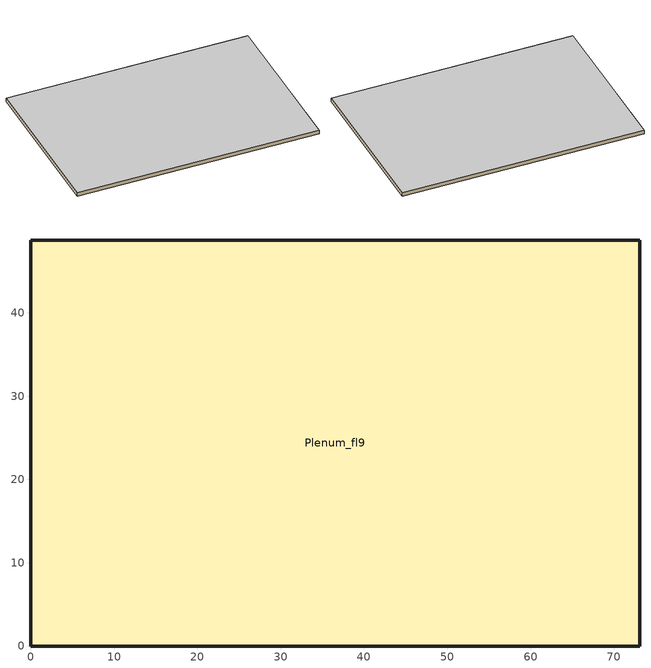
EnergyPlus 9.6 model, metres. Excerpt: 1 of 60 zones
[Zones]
Plenum_fl9
 floor to Perimeter_fl9_ZN_1 (DropCeiling): 73.11,0 0,0 4.57,4.57 68.53,4.57 z83.53
 floor to Perimeter_fl9_ZN_2 (DropCeiling): 73.11,0 68.53,4.57 68.53,44.16 73.11,48.74 z83.53
 floor to Perimeter_fl9_ZN_3 (DropCeiling): 0,48.74 73.11,48.74 68.53,44.16 4.57,44.16 z83.53
 floor to Perimeter_fl9_ZN_4 (DropCeiling): 0,0 0,48.74 4.57,44.16 4.57,4.57 z83.53
 floor to Core_fl9 (DropCeiling): 68.53,4.57 4.57,4.57 4.57,44.16 68.53,44.16 z83.53
 wall outside (Mass Non-res Ext Wall): 73.11,0 73.11,48.74 0,48.74 0,0 73.11,0 z83.53:84.75
 ceiling adiabatic (INT-FLOOR-UNDERSIDE): 73.11,48.74 0,48.74 0,0 73.11,0 z84.75
[Building]
Ref Bldg Large Office New2004_v1.3_5.0: 0, City, 0.04, 0.2, FullInteriorAndExterior, 25, 6
[Site:GroundTemperature:BuildingSurface]
19.527, 19.502, 19.536, 19.598, 20.002, 21.64, 22.225, 22.375, 21.449, 20.121, 19.802, 19.633
[Site:Location]
USA IL-CHICAGO-OHARE: 41.77, -87.75, -6, 190
[Site:WaterMainsTemperature]
Correlation: , 9.69, 28.1
[Construction]
DropCeiling: Std AC02
INT-FLOOR-UNDERSIDE: CP02 CARPET PAD, MAT-CC05 4 HW CONCRETE
InteriorFurnishings: Std Wood 6inch
Mass Non-res Ext Wall: 1IN Stucco, 8IN Concrete HW, Mass NonRes Wall Insulation, 1/2IN Gypsum
[Material]
1/2IN Gypsum: Smooth, 0.0127, 0.16, 784.9, 830, 0.9, 0.92, 0.92
1IN Stucco: Smooth, 0.0253, 0.6918, 1858, 837, 0.9, 0.92, 0.92
8IN CONCRETE HW: Rough, 0.2032, 1.311, 2240, 836.8, 0.9, 0.7, 0.7
MAT-CC05 4 HW CONCRETE: Rough, 0.1016, 1.311, 2240, 836.8, 0.9, 0.7, 0.7
Mass NonRes Wall Insulation: MediumRough, 0.0495495, 0.049, 265, 836.8, 0.9, 0.7, 0.7
Std AC02: MediumSmooth, 0.0127, 0.057, 288, 1339, 0.9, 0.7, 0.2
Std Wood 6inch: MediumSmooth, 0.15, 0.12, 540, 1210, 0.9, 0.7, 0.7
[Material:NoMass]
CP02 CARPET PAD: VeryRough, 0.2165, 0.9, 0.7, 0.8
[ElectricEquipment]
Perimeter_fl0_ZN_2_PlugMisc_Equip: Perimeter_fl0_ZN_2, BLDG_EQUIP_SCH, Watts/Area, , 10.76, , 0, 0.5, 0, General
Perimeter_fl1_ZN_2_PlugMisc_Equip: Perimeter_fl1_ZN_2, BLDG_EQUIP_SCH, Watts/Area, , 10.76, , 0, 0.5, 0, General
Perimeter_fl2_ZN_2_PlugMisc_Equip: Perimeter_fl2_ZN_2, BLDG_EQUIP_SCH, Watts/Area, , 10.76, , 0, 0.5, 0, General
Perimeter_fl3_ZN_2_PlugMisc_Equip: Perimeter_fl3_ZN_2, BLDG_EQUIP_SCH, Watts/Area, , 10.76, , 0, 0.5, 0, General
Perimeter_fl4_ZN_2_PlugMisc_Equip: Perimeter_fl4_ZN_2, BLDG_EQUIP_SCH, Watts/Area, , 10.76, , 0, 0.5, 0, General
Perimeter_fl5_ZN_2_PlugMisc_Equip: Perimeter_fl5_ZN_2, BLDG_EQUIP_SCH, Watts/Area, , 10.76, , 0, 0.5, 0, General
Perimeter_fl6_ZN_2_PlugMisc_Equip: Perimeter_fl6_ZN_2, BLDG_EQUIP_SCH, Watts/Area, , 10.76, , 0, 0.5, 0, General
Perimeter_fl7_ZN_2_PlugMisc_Equip: Perimeter_fl7_ZN_2, BLDG_EQUIP_SCH, Watts/Area, , 10.76, , 0, 0.5, 0, General
Perimeter_fl8_ZN_2_PlugMisc_Equip: Perimeter_fl8_ZN_2, BLDG_EQUIP_SCH, Watts/Area, , 10.76, , 0, 0.5, 0, General
Perimeter_fl9_ZN_2_PlugMisc_Equip: Perimeter_fl9_ZN_2, BLDG_EQUIP_SCH, Watts/Area, , 10.76, , 0, 0.5, 0, General
Perimeter_fl0_ZN_3_PlugMisc_Equip: Perimeter_fl0_ZN_3, BLDG_EQUIP_SCH, Watts/Area, , 10.76, , 0, 0.5, 0, General
Perimeter_fl1_ZN_3_PlugMisc_Equip: Perimeter_fl1_ZN_3, BLDG_EQUIP_SCH, Watts/Area, , 10.76, , 0, 0.5, 0, General
Perimeter_fl2_ZN_3_PlugMisc_Equip: Perimeter_fl2_ZN_3, BLDG_EQUIP_SCH, Watts/Area, , 10.76, , 0, 0.5, 0, General
Perimeter_fl3_ZN_3_PlugMisc_Equip: Perimeter_fl3_ZN_3, BLDG_EQUIP_SCH, Watts/Area, , 10.76, , 0, 0.5, 0, General
Perimeter_fl4_ZN_3_PlugMisc_Equip: Perimeter_fl4_ZN_3, BLDG_EQUIP_SCH, Watts/Area, , 10.76, , 0, 0.5, 0, General
Perimeter_fl5_ZN_3_PlugMisc_Equip: Perimeter_fl5_ZN_3, BLDG_EQUIP_SCH, Watts/Area, , 10.76, , 0, 0.5, 0, General
Perimeter_fl6_ZN_3_PlugMisc_Equip: Perimeter_fl6_ZN_3, BLDG_EQUIP_SCH, Watts/Area, , 10.76, , 0, 0.5, 0, General
Perimeter_fl7_ZN_3_PlugMisc_Equip: Perimeter_fl7_ZN_3, BLDG_EQUIP_SCH, Watts/Area, , 10.76, , 0, 0.5, 0, General
Perimeter_fl8_ZN_3_PlugMisc_Equip: Perimeter_fl8_ZN_3, BLDG_EQUIP_SCH, Watts/Area, , 10.76, , 0, 0.5, 0, General
Perimeter_fl9_ZN_3_PlugMisc_Equip: Perimeter_fl9_ZN_3, BLDG_EQUIP_SCH, Watts/Area, , 10.76, , 0, 0.5, 0, General
[Exterior:FuelEquipment]
Elevators: Electricity, BLDG_ELEVATORS, 244400, Elevators
[Exterior:Lights]
Exterior Facade Lighting: ALWAYS_ON, 51260, AstronomicalClock, Exterior Facade Lighting
[InternalMass]
Perimeter_fl0_ZN_2 Internal Mass: InteriorFurnishings, Perimeter_fl0_ZN_2, , 404
Perimeter_fl1_ZN_2 Internal Mass: InteriorFurnishings, Perimeter_fl1_ZN_2, , 404
Perimeter_fl2_ZN_2 Internal Mass: InteriorFurnishings, Perimeter_fl2_ZN_2, , 404
Perimeter_fl3_ZN_2 Internal Mass: InteriorFurnishings, Perimeter_fl3_ZN_2, , 404
Perimeter_fl4_ZN_2 Internal Mass: InteriorFurnishings, Perimeter_fl4_ZN_2, , 404
Perimeter_fl5_ZN_2 Internal Mass: InteriorFurnishings, Perimeter_fl5_ZN_2, , 404
Perimeter_fl6_ZN_2 Internal Mass: InteriorFurnishings, Perimeter_fl6_ZN_2, , 404
Perimeter_fl7_ZN_2 Internal Mass: InteriorFurnishings, Perimeter_fl7_ZN_2, , 404
Perimeter_fl8_ZN_2 Internal Mass: InteriorFurnishings, Perimeter_fl8_ZN_2, , 404
Perimeter_fl9_ZN_2 Internal Mass: InteriorFurnishings, Perimeter_fl9_ZN_2, , 404
Perimeter_fl0_ZN_3 Internal Mass: InteriorFurnishings, Perimeter_fl0_ZN_3, , 626.8
Perimeter_fl1_ZN_3 Internal Mass: InteriorFurnishings, Perimeter_fl1_ZN_3, , 626.8
Perimeter_fl2_ZN_3 Internal Mass: InteriorFurnishings, Perimeter_fl2_ZN_3, , 626.8
Perimeter_fl3_ZN_3 Internal Mass: InteriorFurnishings, Perimeter_fl3_ZN_3, , 626.8
Perimeter_fl4_ZN_3 Internal Mass: InteriorFurnishings, Perimeter_fl4_ZN_3, , 626.8
Perimeter_fl5_ZN_3 Internal Mass: InteriorFurnishings, Perimeter_fl5_ZN_3, , 626.8
Perimeter_fl6_ZN_3 Internal Mass: InteriorFurnishings, Perimeter_fl6_ZN_3, , 626.8
Perimeter_fl7_ZN_3 Internal Mass: InteriorFurnishings, Perimeter_fl7_ZN_3, , 626.8
Perimeter_fl8_ZN_3 Internal Mass: InteriorFurnishings, Perimeter_fl8_ZN_3, , 626.8
Perimeter_fl9_ZN_3 Internal Mass: InteriorFurnishings, Perimeter_fl9_ZN_3, , 626.8
[Lights]
Perimeter_fl0_ZN_2_Lights: Perimeter_fl0_ZN_2, BLDG_LIGHT_SCH, Watts/Area, , 10.76, , 0, 0.7, 0.2, 1, General, No
Perimeter_fl1_ZN_2_Lights: Perimeter_fl1_ZN_2, BLDG_LIGHT_SCH, Watts/Area, , 10.76, , 0, 0.7, 0.2, 1, General, No
Perimeter_fl2_ZN_2_Lights: Perimeter_fl2_ZN_2, BLDG_LIGHT_SCH, Watts/Area, , 10.76, , 0, 0.7, 0.2, 1, General, No
Perimeter_fl3_ZN_2_Lights: Perimeter_fl3_ZN_2, BLDG_LIGHT_SCH, Watts/Area, , 10.76, , 0, 0.7, 0.2, 1, General, No
Perimeter_fl4_ZN_2_Lights: Perimeter_fl4_ZN_2, BLDG_LIGHT_SCH, Watts/Area, , 10.76, , 0, 0.7, 0.2, 1, General, No
Perimeter_fl5_ZN_2_Lights: Perimeter_fl5_ZN_2, BLDG_LIGHT_SCH, Watts/Area, , 10.76, , 0, 0.7, 0.2, 1, General, No
Perimeter_fl6_ZN_2_Lights: Perimeter_fl6_ZN_2, BLDG_LIGHT_SCH, Watts/Area, , 10.76, , 0, 0.7, 0.2, 1, General, No
Perimeter_fl7_ZN_2_Lights: Perimeter_fl7_ZN_2, BLDG_LIGHT_SCH, Watts/Area, , 10.76, , 0, 0.7, 0.2, 1, General, No
Perimeter_fl8_ZN_2_Lights: Perimeter_fl8_ZN_2, BLDG_LIGHT_SCH, Watts/Area, , 10.76, , 0, 0.7, 0.2, 1, General, No
Perimeter_fl9_ZN_2_Lights: Perimeter_fl9_ZN_2, BLDG_LIGHT_SCH, Watts/Area, , 10.76, , 0, 0.7, 0.2, 1, General, No
Perimeter_fl0_ZN_3_Lights: Perimeter_fl0_ZN_3, BLDG_LIGHT_SCH, Watts/Area, , 10.76, , 0, 0.7, 0.2, 1, General, No
Perimeter_fl1_ZN_3_Lights: Perimeter_fl1_ZN_3, BLDG_LIGHT_SCH, Watts/Area, , 10.76, , 0, 0.7, 0.2, 1, General, No
Perimeter_fl2_ZN_3_Lights: Perimeter_fl2_ZN_3, BLDG_LIGHT_SCH, Watts/Area, , 10.76, , 0, 0.7, 0.2, 1, General, No
Perimeter_fl3_ZN_3_Lights: Perimeter_fl3_ZN_3, BLDG_LIGHT_SCH, Watts/Area, , 10.76, , 0, 0.7, 0.2, 1, General, No
Perimeter_fl4_ZN_3_Lights: Perimeter_fl4_ZN_3, BLDG_LIGHT_SCH, Watts/Area, , 10.76, , 0, 0.7, 0.2, 1, General, No
Perimeter_fl5_ZN_3_Lights: Perimeter_fl5_ZN_3, BLDG_LIGHT_SCH, Watts/Area, , 10.76, , 0, 0.7, 0.2, 1, General, No
Perimeter_fl6_ZN_3_Lights: Perimeter_fl6_ZN_3, BLDG_LIGHT_SCH, Watts/Area, , 10.76, , 0, 0.7, 0.2, 1, General, No
Perimeter_fl7_ZN_3_Lights: Perimeter_fl7_ZN_3, BLDG_LIGHT_SCH, Watts/Area, , 10.76, , 0, 0.7, 0.2, 1, General, No
Perimeter_fl8_ZN_3_Lights: Perimeter_fl8_ZN_3, BLDG_LIGHT_SCH, Watts/Area, , 10.76, , 0, 0.7, 0.2, 1, General, No
Perimeter_fl9_ZN_3_Lights: Perimeter_fl9_ZN_3, BLDG_LIGHT_SCH, Watts/Area, , 10.76, , 0, 0.7, 0.2, 1, General, No
[OtherEquipment]
Spawn-Zone-Perimeter_fl0_ZN_2-RadiantGains: None, Perimeter_fl0_ZN_2, Spawn-RadiantGains-Schedule, EquipmentLevel, 0, 0, 0, 0, 1, 0
Spawn-Zone-Perimeter_fl1_ZN_2-RadiantGains: None, Perimeter_fl1_ZN_2, Spawn-RadiantGains-Schedule, EquipmentLevel, 0, 0, 0, 0, 1, 0
Spawn-Zone-Perimeter_fl2_ZN_2-RadiantGains: None, Perimeter_fl2_ZN_2, Spawn-RadiantGains-Schedule, EquipmentLevel, 0, 0, 0, 0, 1, 0
Spawn-Zone-Perimeter_fl3_ZN_2-RadiantGains: None, Perimeter_fl3_ZN_2, Spawn-RadiantGains-Schedule, EquipmentLevel, 0, 0, 0, 0, 1, 0
Spawn-Zone-Perimeter_fl4_ZN_2-RadiantGains: None, Perimeter_fl4_ZN_2, Spawn-RadiantGains-Schedule, EquipmentLevel, 0, 0, 0, 0, 1, 0
Spawn-Zone-Perimeter_fl5_ZN_2-RadiantGains: None, Perimeter_fl5_ZN_2, Spawn-RadiantGains-Schedule, EquipmentLevel, 0, 0, 0, 0, 1, 0
Spawn-Zone-Perimeter_fl6_ZN_2-RadiantGains: None, Perimeter_fl6_ZN_2, Spawn-RadiantGains-Schedule, EquipmentLevel, 0, 0, 0, 0, 1, 0
Spawn-Zone-Perimeter_fl7_ZN_2-RadiantGains: None, Perimeter_fl7_ZN_2, Spawn-RadiantGains-Schedule, EquipmentLevel, 0, 0, 0, 0, 1, 0
Spawn-Zone-Perimeter_fl8_ZN_2-RadiantGains: None, Perimeter_fl8_ZN_2, Spawn-RadiantGains-Schedule, EquipmentLevel, 0, 0, 0, 0, 1, 0
Spawn-Zone-Perimeter_fl9_ZN_2-RadiantGains: None, Perimeter_fl9_ZN_2, Spawn-RadiantGains-Schedule, EquipmentLevel, 0, 0, 0, 0, 1, 0
Spawn-Zone-Perimeter_fl0_ZN_3-RadiantGains: None, Perimeter_fl0_ZN_3, Spawn-RadiantGains-Schedule, EquipmentLevel, 0, 0, 0, 0, 1, 0
Spawn-Zone-Perimeter_fl1_ZN_3-RadiantGains: None, Perimeter_fl1_ZN_3, Spawn-RadiantGains-Schedule, EquipmentLevel, 0, 0, 0, 0, 1, 0
Spawn-Zone-Perimeter_fl2_ZN_3-RadiantGains: None, Perimeter_fl2_ZN_3, Spawn-RadiantGains-Schedule, EquipmentLevel, 0, 0, 0, 0, 1, 0
Spawn-Zone-Perimeter_fl3_ZN_3-RadiantGains: None, Perimeter_fl3_ZN_3, Spawn-RadiantGains-Schedule, EquipmentLevel, 0, 0, 0, 0, 1, 0
Spawn-Zone-Perimeter_fl4_ZN_3-RadiantGains: None, Perimeter_fl4_ZN_3, Spawn-RadiantGains-Schedule, EquipmentLevel, 0, 0, 0, 0, 1, 0
Spawn-Zone-Perimeter_fl5_ZN_3-RadiantGains: None, Perimeter_fl5_ZN_3, Spawn-RadiantGains-Schedule, EquipmentLevel, 0, 0, 0, 0, 1, 0
Spawn-Zone-Perimeter_fl6_ZN_3-RadiantGains: None, Perimeter_fl6_ZN_3, Spawn-RadiantGains-Schedule, EquipmentLevel, 0, 0, 0, 0, 1, 0
Spawn-Zone-Perimeter_fl7_ZN_3-RadiantGains: None, Perimeter_fl7_ZN_3, Spawn-RadiantGains-Schedule, EquipmentLevel, 0, 0, 0, 0, 1, 0
Spawn-Zone-Perimeter_fl8_ZN_3-RadiantGains: None, Perimeter_fl8_ZN_3, Spawn-RadiantGains-Schedule, EquipmentLevel, 0, 0, 0, 0, 1, 0
Spawn-Zone-Perimeter_fl9_ZN_3-RadiantGains: None, Perimeter_fl9_ZN_3, Spawn-RadiantGains-Schedule, EquipmentLevel, 0, 0, 0, 0, 1, 0
Spawn-Zone-Plenum_fl9-RadiantGains: None, Plenum_fl9, Spawn-RadiantGains-Schedule, EquipmentLevel, 0, 0, 0, 0, 1, 0
[People]
Perimeter_fl0_ZN_2 People: Perimeter_fl0_ZN_2, BLDG_OCC_SCH, Area/Person, , , 18.58, 0.3, Autocalculate, ACTIVITY_SCH, , No, ZoneAveraged, , WORK_EFF_SCH, ClothingInsulationSchedule, , CLOTHING_SCH, AIR_VELO_SCH, Fanger
Perimeter_fl1_ZN_2 People: Perimeter_fl1_ZN_2, BLDG_OCC_SCH, Area/Person, , , 18.58, 0.3, Autocalculate, ACTIVITY_SCH, , No, ZoneAveraged, , WORK_EFF_SCH, ClothingInsulationSchedule, , CLOTHING_SCH, AIR_VELO_SCH, Fanger
Perimeter_fl2_ZN_2 People: Perimeter_fl2_ZN_2, BLDG_OCC_SCH, Area/Person, , , 18.58, 0.3, Autocalculate, ACTIVITY_SCH, , No, ZoneAveraged, , WORK_EFF_SCH, ClothingInsulationSchedule, , CLOTHING_SCH, AIR_VELO_SCH, Fanger
Perimeter_fl3_ZN_2 People: Perimeter_fl3_ZN_2, BLDG_OCC_SCH, Area/Person, , , 18.58, 0.3, Autocalculate, ACTIVITY_SCH, , No, ZoneAveraged, , WORK_EFF_SCH, ClothingInsulationSchedule, , CLOTHING_SCH, AIR_VELO_SCH, Fanger
Perimeter_fl4_ZN_2 People: Perimeter_fl4_ZN_2, BLDG_OCC_SCH, Area/Person, , , 18.58, 0.3, Autocalculate, ACTIVITY_SCH, , No, ZoneAveraged, , WORK_EFF_SCH, ClothingInsulationSchedule, , CLOTHING_SCH, AIR_VELO_SCH, Fanger
Perimeter_fl5_ZN_2 People: Perimeter_fl5_ZN_2, BLDG_OCC_SCH, Area/Person, , , 18.58, 0.3, Autocalculate, ACTIVITY_SCH, , No, ZoneAveraged, , WORK_EFF_SCH, ClothingInsulationSchedule, , CLOTHING_SCH, AIR_VELO_SCH, Fanger
Perimeter_fl6_ZN_2 People: Perimeter_fl6_ZN_2, BLDG_OCC_SCH, Area/Person, , , 18.58, 0.3, Autocalculate, ACTIVITY_SCH, , No, ZoneAveraged, , WORK_EFF_SCH, ClothingInsulationSchedule, , CLOTHING_SCH, AIR_VELO_SCH, Fanger
Perimeter_fl7_ZN_2 People: Perimeter_fl7_ZN_2, BLDG_OCC_SCH, Area/Person, , , 18.58, 0.3, Autocalculate, ACTIVITY_SCH, , No, ZoneAveraged, , WORK_EFF_SCH, ClothingInsulationSchedule, , CLOTHING_SCH, AIR_VELO_SCH, Fanger
Perimeter_fl8_ZN_2 People: Perimeter_fl8_ZN_2, BLDG_OCC_SCH, Area/Person, , , 18.58, 0.3, Autocalculate, ACTIVITY_SCH, , No, ZoneAveraged, , WORK_EFF_SCH, ClothingInsulationSchedule, , CLOTHING_SCH, AIR_VELO_SCH, Fanger
Perimeter_fl9_ZN_2 People: Perimeter_fl9_ZN_2, BLDG_OCC_SCH, Area/Person, , , 18.58, 0.3, Autocalculate, ACTIVITY_SCH, , No, ZoneAveraged, , WORK_EFF_SCH, ClothingInsulationSchedule, , CLOTHING_SCH, AIR_VELO_SCH, Fanger
Perimeter_fl0_ZN_3 People: Perimeter_fl0_ZN_3, BLDG_OCC_SCH, Area/Person, , , 18.58, 0.3, Autocalculate, ACTIVITY_SCH, , No, ZoneAveraged, , WORK_EFF_SCH, ClothingInsulationSchedule, , CLOTHING_SCH, AIR_VELO_SCH, Fanger
Perimeter_fl1_ZN_3 People: Perimeter_fl1_ZN_3, BLDG_OCC_SCH, Area/Person, , , 18.58, 0.3, Autocalculate, ACTIVITY_SCH, , No, ZoneAveraged, , WORK_EFF_SCH, ClothingInsulationSchedule, , CLOTHING_SCH, AIR_VELO_SCH, Fanger
Perimeter_fl2_ZN_3 People: Perimeter_fl2_ZN_3, BLDG_OCC_SCH, Area/Person, , , 18.58, 0.3, Autocalculate, ACTIVITY_SCH, , No, ZoneAveraged, , WORK_EFF_SCH, ClothingInsulationSchedule, , CLOTHING_SCH, AIR_VELO_SCH, Fanger
Perimeter_fl3_ZN_3 People: Perimeter_fl3_ZN_3, BLDG_OCC_SCH, Area/Person, , , 18.58, 0.3, Autocalculate, ACTIVITY_SCH, , No, ZoneAveraged, , WORK_EFF_SCH, ClothingInsulationSchedule, , CLOTHING_SCH, AIR_VELO_SCH, Fanger
Perimeter_fl4_ZN_3 People: Perimeter_fl4_ZN_3, BLDG_OCC_SCH, Area/Person, , , 18.58, 0.3, Autocalculate, ACTIVITY_SCH, , No, ZoneAveraged, , WORK_EFF_SCH, ClothingInsulationSchedule, , CLOTHING_SCH, AIR_VELO_SCH, Fanger
Perimeter_fl5_ZN_3 People: Perimeter_fl5_ZN_3, BLDG_OCC_SCH, Area/Person, , , 18.58, 0.3, Autocalculate, ACTIVITY_SCH, , No, ZoneAveraged, , WORK_EFF_SCH, ClothingInsulationSchedule, , CLOTHING_SCH, AIR_VELO_SCH, Fanger
Perimeter_fl6_ZN_3 People: Perimeter_fl6_ZN_3, BLDG_OCC_SCH, Area/Person, , , 18.58, 0.3, Autocalculate, ACTIVITY_SCH, , No, ZoneAveraged, , WORK_EFF_SCH, ClothingInsulationSchedule, , CLOTHING_SCH, AIR_VELO_SCH, Fanger
Perimeter_fl7_ZN_3 People: Perimeter_fl7_ZN_3, BLDG_OCC_SCH, Area/Person, , , 18.58, 0.3, Autocalculate, ACTIVITY_SCH, , No, ZoneAveraged, , WORK_EFF_SCH, ClothingInsulationSchedule, , CLOTHING_SCH, AIR_VELO_SCH, Fanger
Perimeter_fl8_ZN_3 People: Perimeter_fl8_ZN_3, BLDG_OCC_SCH, Area/Person, , , 18.58, 0.3, Autocalculate, ACTIVITY_SCH, , No, ZoneAveraged, , WORK_EFF_SCH, ClothingInsulationSchedule, , CLOTHING_SCH, AIR_VELO_SCH, Fanger
Perimeter_fl9_ZN_3 People: Perimeter_fl9_ZN_3, BLDG_OCC_SCH, Area/Person, , , 18.58, 0.3, Autocalculate, ACTIVITY_SCH, , No, ZoneAveraged, , WORK_EFF_SCH, ClothingInsulationSchedule, , CLOTHING_SCH, AIR_VELO_SCH, Fanger
[UtilityCost:Charge:Block]
AnnualDemandBaseCharge: PSI_LLF_LowLoadFactorService, totalEnergy, Annual, EnergyCharges, , TotalDemand, 190, 0, 110, 0.051773, remaining, 0.046965
AnnualEnergyCharge: PSI_CS_CommercialElectricService, totalEnergy, Annual, EnergyCharges, , , 300, 0.082409, 700, 0.072873, 1500, 0.061696, remaining, 0.041179
AnnualEnergyCharge: PSI_LLF_LowLoadFactorService, totalEnergy, Annual, EnergyCharges, , , 300, 0.108222, 700, 0.087021, 1500, 0.07842, remaining, 0.05832
[UtilityCost:Charge:Simple]
CleanCoalRiderEnergyCharge: PSI_CS_CommercialElectricService, totalEnergy, Annual, EnergyCharges, 0.000807
CleanCoalRiderEnergyCharge: PSI_LLF_LowLoadFactorService, totalEnergy, Annual, EnergyCharges, 0.000833
DSMRiderAdjustEnergyCharge: PSI_CS_CommercialElectricService, totalEnergy, Annual, EnergyCharges, 0.000021
DSMRiderAdjustEnergyCharge: PSI_LLF_LowLoadFactorService, totalEnergy, Annual, EnergyCharges, -0.00037
FuelCostAdjustEnergyCharge: PSI_CS_CommercialElectricService, totalEnergy, Annual, EnergyCharges, 0.002028
FuelCostAdjustEnergyCharge: PSI_LLF_LowLoadFactorService, totalEnergy, Annual, EnergyCharges, 0.002028
MidwestISOAdjustEnergyCharge: PSI_CS_CommercialElectricService, totalEnergy, Annual, EnergyCharges, -0.000203
MidwestISOAdjustEnergyCharge: PSI_LLF_LowLoadFactorService, totalEnergy, Annual, EnergyCharges, -0.000216
MonthlyRateGasCharge: IN_EIAMonthlyRateGas, totalEnergy, Annual, EnergyCharges, IN_MonthlyGasRates
PurchPowerTrackerAdjustEnergyCharge: PSI_CS_CommercialElectricService, totalEnergy, Annual, EnergyCharges, 0.000034
PurchPowerTrackerAdjustEnergyCharge: PSI_LLF_LowLoadFactorService, totalEnergy, Annual, EnergyCharges, -3.1e-05
QualPollutionControlAdjustEnergyCharge: PSI_CS_CommercialElectricService, totalEnergy, Annual, EnergyCharges, 0.000536
QualPollutionControlAdjustEnergyCharge: PSI_LLF_LowLoadFactorService, totalEnergy, Annual, EnergyCharges, 0.000536
SoxNoxRiderAdjustEnergyCharge: PSI_CS_CommercialElectricService, totalEnergy, Annual, EnergyCharges, 0.001127
SoxNoxRiderAdjustEnergyCharge: PSI_LLF_LowLoadFactorService, totalEnergy, Annual, EnergyCharges, 0.001127
TaxofEightPercent: IN_EIAMonthlyRateGas, SubTotal, Annual, Taxes, 0.08
TaxofeightPercent: PSI_CS_CommercialElectricService, SubTotal, Annual, Taxes, 0.08
TaxofeightPercent: PSI_LLF_LowLoadFactorService, SubTotal, Annual, Taxes, 0.08
[UtilityCost:Qualify]
MaxDemand75kw: PSI_CS_CommercialElectricService, TotalDemand, Maximum, 75, Annual, Count, 1
MinDemand75kw: PSI_LLF_LowLoadFactorService, TotalDemand, Minimum, 75, Annual, Count, 12
[UtilityCost:Tariff]
IN_EIAMonthlyRateGas: NaturalGas:Facility, MCF, , , , , , , 0, , , , Comm Gas
PSI_CS_CommercialElectricService: Electricity:Facility, kWh, , , , , , , 9.4, , , , Comm Elect
PSI_LLF_LowLoadFactorService: Electricity:Facility, kWh, , , , , , HalfHour, 15, , , , Comm Elect
[UtilityCost:Variable]
IN_MonthlyGasRates: IN_EIAMonthlyRateGas, Currency, 8.22, 7.51, 8.97, 9.01, 9.16, 10.44, 10.32, 10.13, 9.2, 8.18, 7.83, 7.63
[Zone]
Perimeter_fl0_ZN_2: 0, 68.53, 0, 0, 1, 1, , , Autocalculate, , , Yes
Perimeter_fl1_ZN_2: 0, 68.53, 0, 3.9632, 1, 1, , , Autocalculate, , , Yes
Perimeter_fl2_ZN_2: 0, 68.53, 0, 7.9264, 1, 1, , , Autocalculate, , , Yes
Perimeter_fl3_ZN_2: 0, 68.53, 0, 11.8896, 1, 1, , , Autocalculate, , , Yes
Perimeter_fl4_ZN_2: 0, 68.53, 0, 15.8528, 1, 1, , , Autocalculate, , , Yes
Perimeter_fl5_ZN_2: 0, 68.53, 0, 19.816, 1, 1, , , Autocalculate, , , Yes
Perimeter_fl6_ZN_2: 0, 68.53, 0, 23.7792, 1, 1, , , Autocalculate, , , Yes
Perimeter_fl7_ZN_2: 0, 68.53, 0, 27.7424, 1, 1, , , Autocalculate, , , Yes
Perimeter_fl8_ZN_2: 0, 68.53, 0, 31.7056, 1, 1, , , Autocalculate, , , Yes
Perimeter_fl9_ZN_2: 0, 68.53, 0, 35.6688, 1, 1, , , Autocalculate, , , Yes
Perimeter_fl0_ZN_3: 0, 0, 44.16, 0, 1, 1, , , Autocalculate, , , Yes
Perimeter_fl1_ZN_3: 0, 0, 44.16, 3.9632, 1, 1, , , Autocalculate, , , Yes
Perimeter_fl2_ZN_3: 0, 0, 44.16, 7.9264, 1, 1, , , Autocalculate, , , Yes
Perimeter_fl3_ZN_3: 0, 0, 44.16, 11.8896, 1, 1, , , Autocalculate, , , Yes
Perimeter_fl4_ZN_3: 0, 0, 44.16, 15.8528, 1, 1, , , Autocalculate, , , Yes
Perimeter_fl5_ZN_3: 0, 0, 44.16, 19.816, 1, 1, , , Autocalculate, , , Yes
Perimeter_fl6_ZN_3: 0, 0, 44.16, 23.7792, 1, 1, , , Autocalculate, , , Yes
Perimeter_fl7_ZN_3: 0, 0, 44.16, 27.7424, 1, 1, , , Autocalculate, , , Yes
Perimeter_fl8_ZN_3: 0, 0, 44.16, 31.7056, 1, 1, , , Autocalculate, , , Yes
Perimeter_fl9_ZN_3: 0, 0, 44.16, 35.6688, 1, 1, , , Autocalculate, , , Yes
Plenum_fl9: 0, 0, 0, 38.4128, 1, 1, , , Autocalculate, , , No
[Schedule:Compact]
BLDG_EQUIP_SCH: Fraction, Through: 12/31, For: Weekdays, Until: 08:00, 0.4, Until: 12:00, 0.9, Until: 13:00, 0.8, Until: 17:00, 0.9, Until: 18:00, 0.8, Until: 20:00, 0.6, Until: 22:00, 0.5, Until: 24:00, 0.4, For: Saturday, Until: 06:00, 0.3, Until: 08:00, 0.4, Until: 14:00, 0.5, Until: 17:00, 0.35, Until: 24:00, 0.3, For: SummerDesignDay, Until: 24:00, 1, For: WinterDesignDay, Until: 24:00, 0, For: AllOtherDays, Until: 24:00, 0.3
